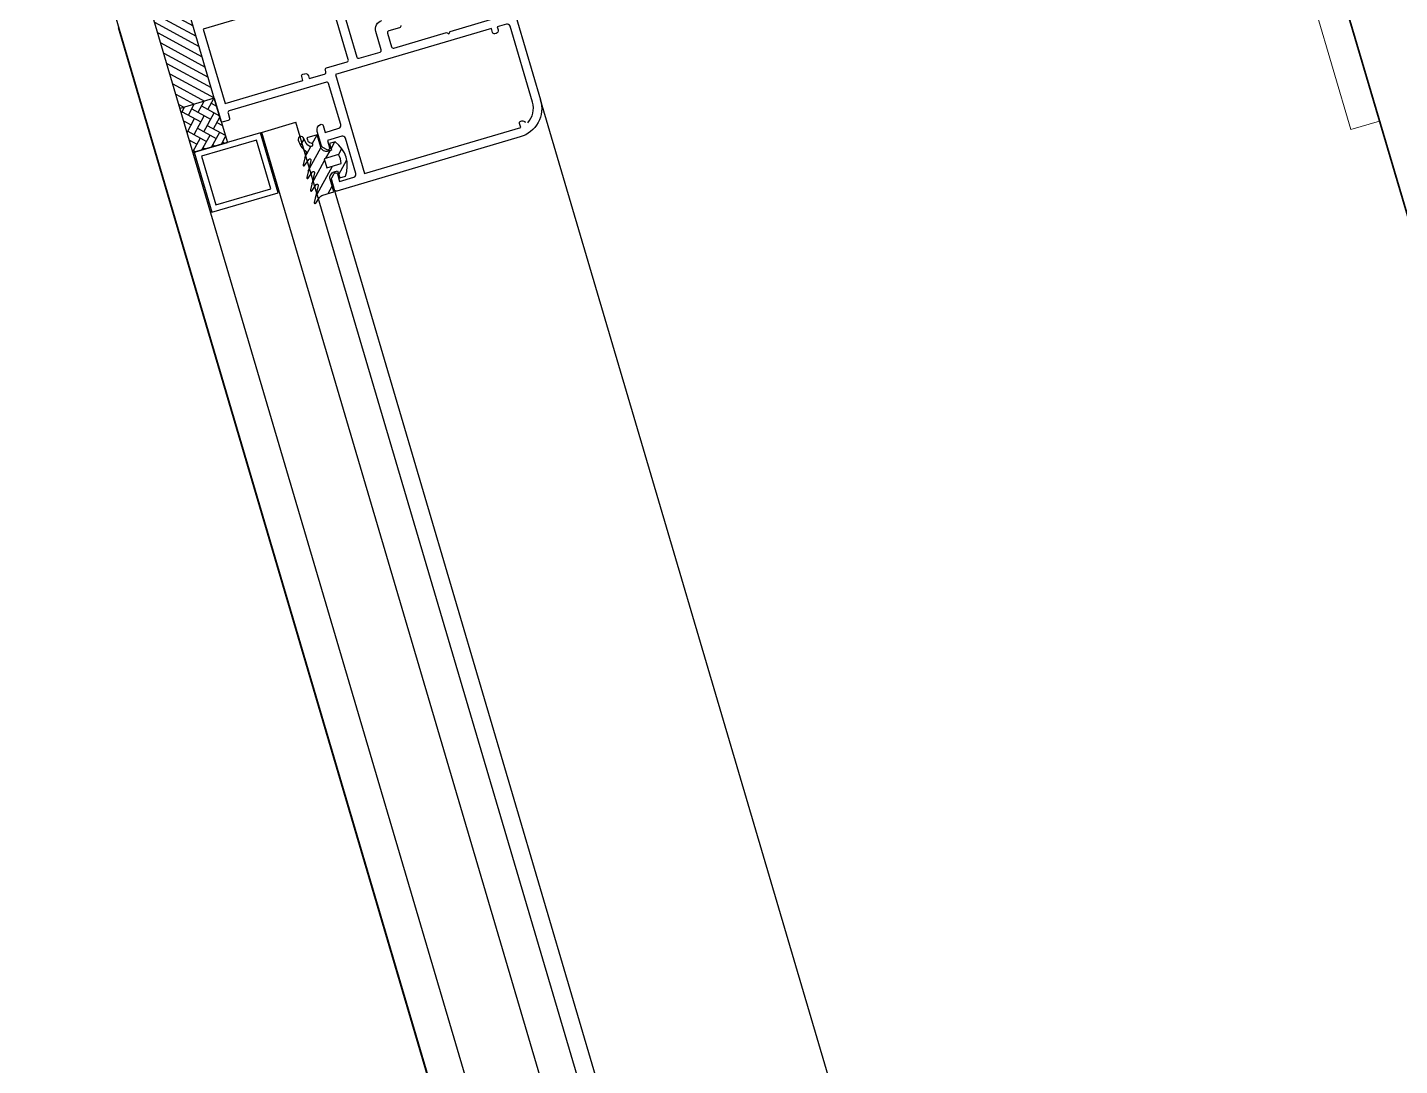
# Model space of a CAD drawing. Header units: millimetres. Extents: x 62878 to 70819, y -67946 to -61850.
# Drawn here: x 64331.93 to 64354.95, y -66175.47 to -66158.05 of the extents above; entities that cross this region are included whole.
import ezdxf

# ---------------------------------------------------------------- set-up
doc = ezdxf.new("R2010")
doc.units = ezdxf.units.MM
doc.layers.add('alan hesabı1', color=7, linetype='Continuous', plot=False)
for name, color, linetype, lineweight in [('Dog_dos_yeni', 63, 'Continuous', 5), ('DOGRAMA', 171, 'Continuous', 0), ('DUVAR-GAZBETON', 84, 'Continuous', 35)]:
    doc.layers.add(name, color=color, linetype=linetype, lineweight=lineweight)

msp = doc.modelspace()

# ---------------------------------------------------------------- hatches: boundary and pattern name
at = {"layer": 'DOGRAMA', "lineweight": -2}
h = msp.add_hatch(dxfattribs=at)
h.set_pattern_fill('ANSI31', color=256, scale=0.04, angle=433.5058, style=0)
h.set_pattern_definition([(331.42666, (64310.45316, -66027.97056), (0.06074198, 0.11153211), [])])
h.paths.add_polyline_path([(64334.964, -66158.984, -0.414214), (64334.982, -66158.95), (64334.614, -66157.7, -0.153231), (64334.01, -66157.774), (64334.414, -66159.146)])
h.paths.add_polyline_path([(64335.068, -66159.241), (64334.998, -66159.002, -0.414214), (64334.964, -66158.984), (64334.414, -66159.146), (64334.493, -66159.411)])
h = msp.add_hatch(dxfattribs=at)
h.set_pattern_fill('AR-HBONE', color=256, scale=0.03, angle=433.5058, style=0)
h.set_pattern_definition([(61.42666, (64370.8107, -66153.8121), (0.16277867, 0.04799068), [0.36, -0.12]), (331.42666, (64370.8681, -66153.70671), (0.16277867, 0.04799068), [0.36, -0.12])])
h.paths.add_polyline_path([(64335.216, -66159.743), (64335.287, -66159.983), (64334.711, -66160.153), (64334.493, -66159.411), (64335.068, -66159.241)])
h = msp.add_hatch(dxfattribs=at)
h.set_pattern_fill('ANSI31', color=256, scale=0.05, angle=433.5058, style=0)
h.set_pattern_definition([(61.42666, (64378.38824, -66258.39826), (0.13941514, -0.07592747), [])])
edge = h.paths.add_edge_path(flags=16)
edge.add_arc((64336.798, -66160.371), 0.4, 4.8897, 27.9636)
edge.add_line((64337.152, -66160.184), (64336.91, -66160.255))
edge.add_line((64336.91, -66160.255), (64336.955, -66160.409))
edge.add_line((64336.955, -66160.409), (64337.197, -66160.337))
edge = h.paths.add_edge_path()
edge.add_arc((64336.798, -66160.371), 0.5, 339.5568, 413.2966)
edge.add_line((64337.097, -66159.971), (64337.001, -66159.999))
edge.add_line((64337.001, -66159.999), (64337.035, -66160.114))
edge.add_line((64337.035, -66160.114), (64336.978, -66160.131))
edge.add_arc((64336.949, -66160.035), 0.1, 196.4267, 286.4267, ccw=False)
edge.add_line((64336.854, -66160.063), (64336.791, -66159.852))
edge.add_line((64336.791, -66159.852), (64336.619, -66159.903))
edge.add_line((64336.619, -66159.903), (64336.63, -66159.941))
edge.add_arc((64336.692, -66159.923), 0.065, 196.4267, 264.836)
edge.add_arc((64336.683, -66160.02), 0.0327, -109.0036, 84.836, ccw=False)
edge.add_arc((64336.765, -66159.874), 0.199, 192.077, 242.3429, ccw=False)
edge.add_arc((64336.523, -66159.931), 0.05, 17.9413, 195.4545)
edge.add_arc((64336.786, -66159.858), 0.323, 195.486, 234.8123)
edge.add_arc((64336.588, -66160.139), 0.02, -13.5733, 54.8123, ccw=False)
edge.add_line((64336.608, -66160.144), (64336.556, -66160.358))
edge.add_arc((64336.571, -66160.361), 0.015, 166.4267, 326.4267)
edge.add_line((64336.583, -66160.369), (64336.651, -66160.267))
edge.add_arc((64336.668, -66160.278), 0.02, -13.5733, 146.4267, ccw=False)
edge.add_line((64336.687, -66160.283), (64336.618, -66160.569))
edge.add_arc((64336.633, -66160.572), 0.015, 166.4267, 326.4267)
edge.add_line((64336.645, -66160.58), (64336.713, -66160.478))
edge.add_arc((64336.73, -66160.489), 0.02, -13.5733, 146.4267, ccw=False)
edge.add_line((64336.75, -66160.494), (64336.681, -66160.78))
edge.add_arc((64336.695, -66160.783), 0.015, 166.4267, 326.4267)
edge.add_line((64336.708, -66160.791), (64336.776, -66160.689))
edge.add_arc((64336.792, -66160.7), 0.02, -13.5733, 146.4267, ccw=False)
edge.add_line((64336.812, -66160.705), (64336.743, -66160.991))
edge.add_arc((64336.757, -66160.994), 0.015, 166.4267, 326.4267)
edge.add_line((64336.77, -66161.003), (64336.833, -66160.907))
edge.add_arc((64336.917, -66160.962), 0.1, 106.4267, 146.4267, ccw=False)
edge.add_line((64336.888, -66160.866), (64337.074, -66160.811))
edge.add_line((64337.074, -66160.811), (64337.012, -66160.6))
edge.add_arc((64337.108, -66160.572), 0.1, 106.4267, 196.4267, ccw=False)
edge.add_line((64337.08, -66160.476), (64337.137, -66160.459))
edge.add_line((64337.137, -66160.459), (64337.171, -66160.574))
edge.add_line((64337.171, -66160.574), (64337.267, -66160.546))

# ---------------------------------------------------------------- linework, layer by layer
at = {"layer": 'alan hesabı1'}
msp.add_lwpolyline([(63724.954, -65595.463), (64131.543, -65475.352), (64132.288, -65475.758), (64579.093, -66991.106), (64176.603, -67109.71), (64175.127, -67104.703), (64170.387, -67106.1)], close=True, dxfattribs=at)
at = {"layer": 'Dog_dos_yeni'}
msp.add_lwpolyline([(64354.614, -66159.623), (64349.807, -66143.317), (64349.327, -66143.458), (64350.812, -66148.494), (64341.699, -66151.18), (64341.841, -66151.66), (64350.953, -66148.973), (64352.508, -66154.249), (64343.396, -66156.935), (64343.537, -66157.415), (64352.65, -66154.729), (64354.134, -66159.764), (64354.614, -66159.623)], close=True, dxfattribs=at)
at = {"layer": 'DOGRAMA', "lineweight": -2}
for p, q in [((64362.217, -66253.433), (64334.01, -66157.775)), ((64333.456, -66158.053), (64361.6, -66253.5)), ((64335.068, -66159.241), (64334.493, -66159.411)), ((64335.068, -66159.241), (64334.493, -66159.411)), ((64335.068, -66159.241), (64335.287, -66159.983)), ((64366.928, -66248.761), (64340.54, -66159.269)), ((64335.862, -66159.813), (64336.438, -66159.644)), ((64363.242, -66250.546), (64336.438, -66159.644)), ((64362.663, -66250.716), (64335.863, -66159.814)), ((64334.711, -66160.153), (64335.287, -66159.983)), ((64363.207, -66249.368), (64337.085, -66160.778))]:
    msp.add_line(p, q, dxfattribs=at)
at = {"layer": 'DOGRAMA', "lineweight": -2, "ltscale": 0.5}
for points in [[(64336.946, -66156.804), (64337.46, -66158.55, 0.414214), (64337.498, -66158.57), (64337.848, -66158.467, 0.414214), (64337.868, -66158.43), (64337.777, -66158.123, -0.414214), (64337.879, -66157.936)], [(64339.894, -66157.082), (64340.539, -66159.269, -0.414214), (64340.201, -66159.89), (64337.122, -66160.797, -0.414214), (64337.085, -66160.777), (64337.037, -66160.615, -0.19911), (64337.041, -66160.577), (64337.08, -66160.506, -0.668097), (64337.132, -66160.511), (64337.169, -66160.638), (64337.409, -66160.567, 0.414214), (64337.442, -66160.505), (64337.267, -66159.91, 0.414214), (64337.205, -66159.876), (64336.965, -66159.947), (64337.002, -66160.073, -0.668097), (64336.962, -66160.106), (64336.891, -66160.068, -0.198962), (64336.867, -66160.038), (64336.796, -66159.798, -0.372839), (64336.85, -66159.679, -0.45685), (64336.892, -66159.698), (64336.926, -66159.813), (64337.156, -66159.745, 0.414214), (64337.19, -66159.683), (64336.986, -66158.992, 0.414214), (64336.949, -66158.972), (64335.318, -66159.453, 0.414214), (64335.298, -66159.49), (64335.323, -66159.576, -0.414214), (64335.303, -66159.613), (64335.217, -66159.639, -0.414214), (64335.179, -66159.619), (64334.594, -66157.633, -0.414214)], [(64338.196, -66158.02, -0.414214), (64338.175, -66158.058), (64337.993, -66158.111, 0.414214), (64337.973, -66158.149), (64338.041, -66158.379, 0.414214), (64338.078, -66158.399), (64338.965, -66158.138), (64339.002, -66158.158), (64339.023, -66158.121), (64339.91, -66157.859, 0.414214)], [(64340.326, -66159.652, 0.26214), (64340.405, -66159.308), (64340.029, -66158.032, 0.414214), (64339.967, -66157.999), (64339.813, -66158.044), (64339.827, -66158.092, -0.414214), (64339.794, -66158.154), (64339.774, -66158.16, -0.414214), (64339.737, -66158.139), (64339.717, -66158.072), (64337.099, -66158.844), (64337.588, -66160.504), (64340.207, -66159.732), (64340.187, -66159.664, -0.414214), (64340.207, -66159.627), (64340.226, -66159.621, -0.361813), (64340.285, -66159.647)]]:
    msp.add_lwpolyline(points, format="xyb", dxfattribs=at)
at = {"layer": 'DOGRAMA', "linetype": 'ByBlock', "lineweight": -2}
msp.add_lwpolyline([(64336.187, -66157.695), (64334.882, -66158.08), (64335.25, -66159.327), (64336.554, -66158.942), (64336.534, -66158.875, -0.414214), (64336.555, -66158.838), (64336.584, -66158.829, -0.414214), (64336.646, -66158.863), (64336.66, -66158.911), (64336.919, -66158.835, 0.414214), (64336.939, -66158.797), (64336.931, -66158.769, -0.414214), (64336.951, -66158.731), (64337.296, -66158.63, 0.414214), (64337.316, -66158.592), (64336.957, -66157.374, 0.414214)], format="xyb", dxfattribs=at)
at = {"layer": 'DOGRAMA', "lineweight": -2}
for points in [[(64334.731, -66160.147), (64335.027, -66161.154), (64336.14, -66160.826), (64335.843, -66159.819)], [(64334.855, -66160.215), (64335.095, -66161.03), (64336.016, -66160.759), (64335.776, -66159.943)]]:
    msp.add_lwpolyline(points, close=True, dxfattribs=at)
for points in [[(64337.267, -66160.546, 0.333333), (64337.097, -66159.971), (64337.001, -66159.999), (64337.035, -66160.114), (64336.978, -66160.131, -0.414214), (64336.854, -66160.063), (64336.791, -66159.852), (64336.619, -66159.903), (64336.63, -66159.941, 0.307685), (64336.686, -66159.987, -1.128702), (64336.673, -66160.051, -0.222912), (64336.57, -66159.916, 0.978531), (64336.475, -66159.945, 0.173298), (64336.6, -66160.123, -0.307572), (64336.608, -66160.144), (64336.556, -66160.358, 0.8391), (64336.583, -66160.369), (64336.651, -66160.267, -0.8391), (64336.687, -66160.283), (64336.618, -66160.569, 0.8391), (64336.645, -66160.58), (64336.713, -66160.478, -0.8391), (64336.75, -66160.494), (64336.681, -66160.78, 0.8391), (64336.708, -66160.791), (64336.776, -66160.689, -0.8391), (64336.812, -66160.705), (64336.743, -66160.991, 0.8391), (64336.77, -66161.003), (64336.833, -66160.907, -0.176327), (64336.888, -66160.866), (64337.074, -66160.811), (64337.012, -66160.6, -0.414214), (64337.08, -66160.476), (64337.137, -66160.459), (64337.171, -66160.574)], [(64337.197, -66160.337, 0.101021), (64337.152, -66160.184), (64336.91, -66160.255), (64336.955, -66160.409)], [(64337.197, -66160.337, 0.101021), (64337.152, -66160.184), (64336.91, -66160.255), (64336.955, -66160.409)]]:
    msp.add_lwpolyline(points, format="xyb", close=True, dxfattribs=at)
at = {"layer": 'DUVAR-GAZBETON', "ltscale": 5}
msp.add_line((64145.514, -65450.485), (64605.205, -67009.475), dxfattribs=at)

doc.saveas('drawing.dxf')
